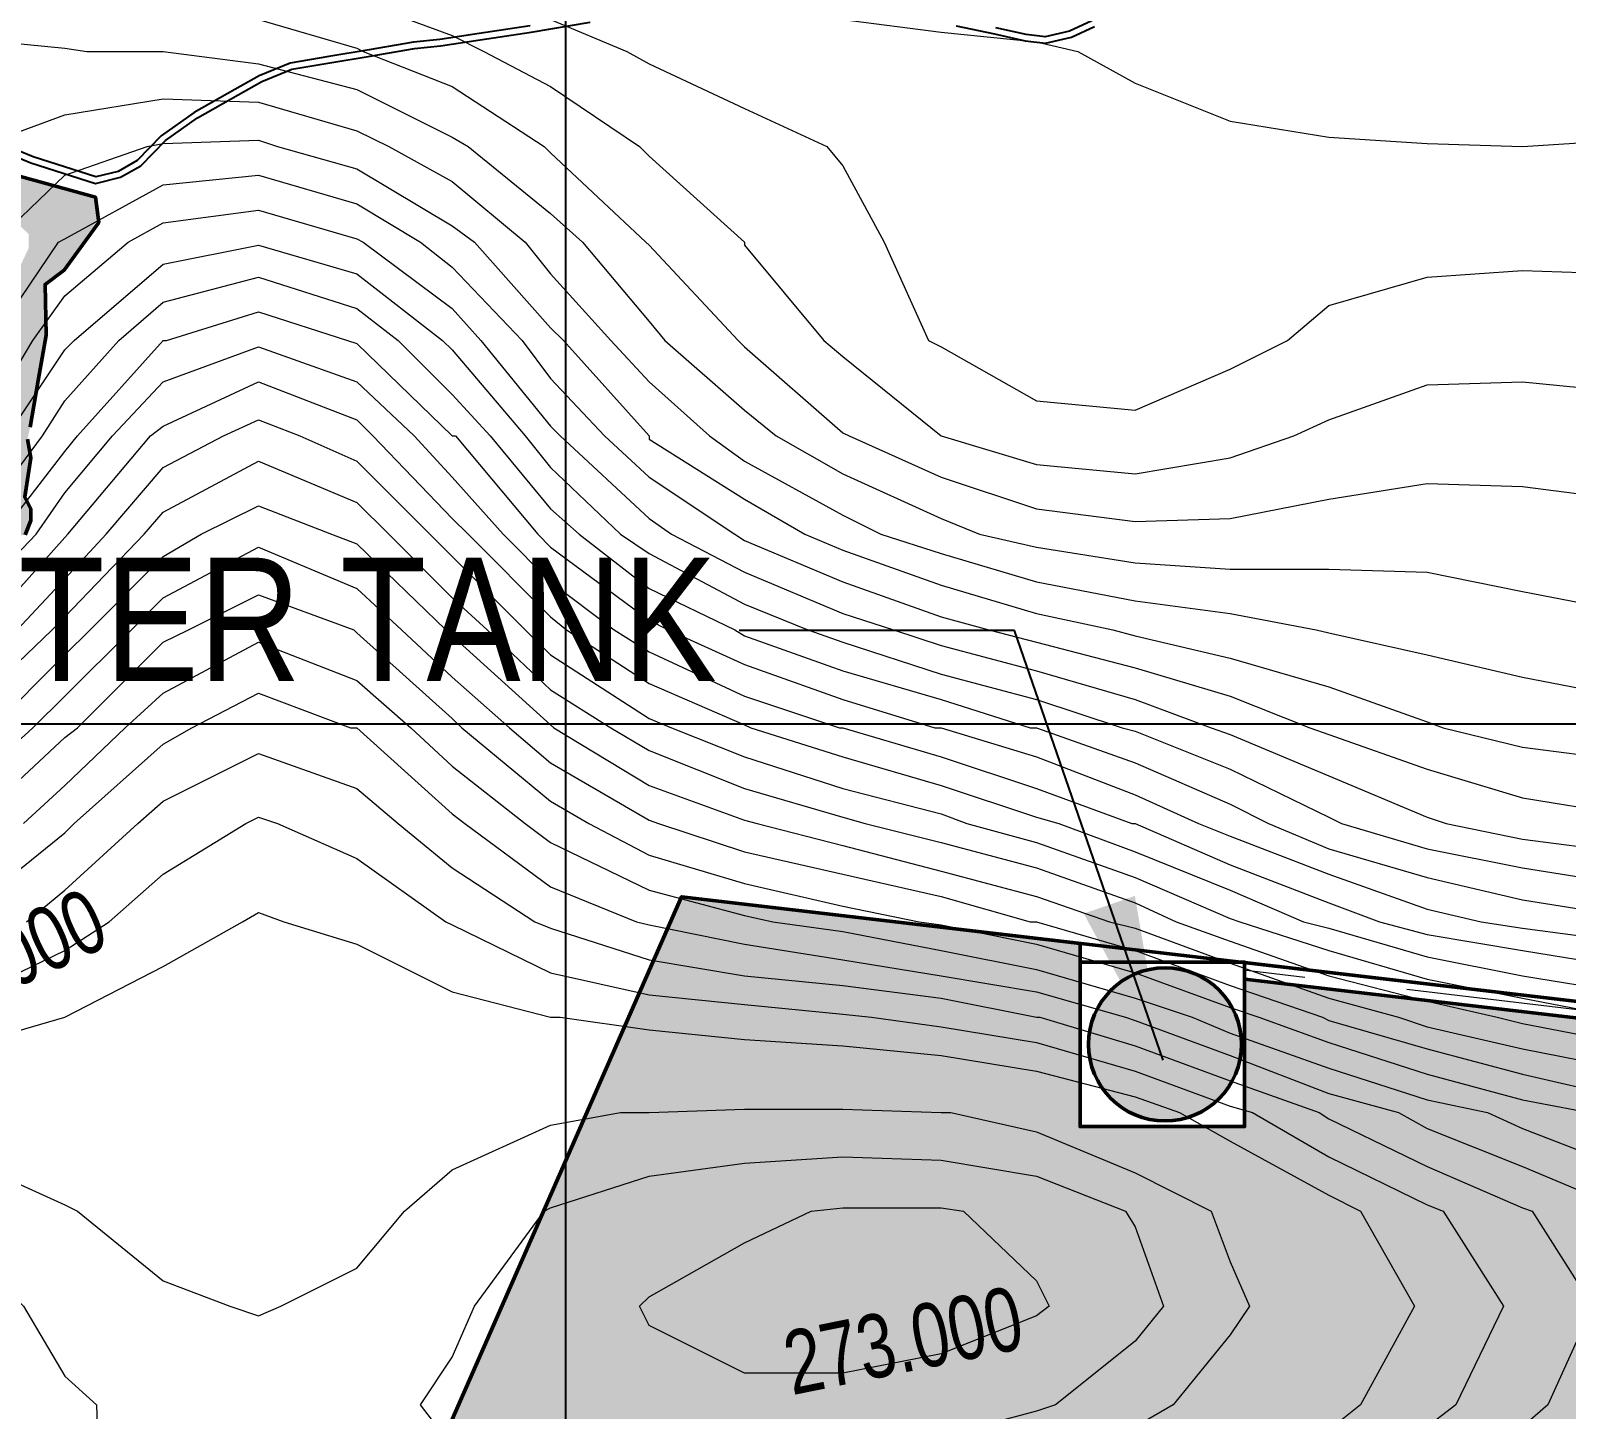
# Model space of a CAD drawing. Header units: metres. Extents: x 199095 to 216734, y 1644234 to 1657008.
# Drawn here: x 204175 to 205109, y 1652083 to 1652921 of the extents above; entities that cross this region are included whole.
import ezdxf
from ezdxf.enums import TextEntityAlignment as Align

# ---------------------------------------------------------------- set-up
doc = ezdxf.new("R2010")
doc.units = ezdxf.units.M
doc.linetypes.add('DASHED', pattern=[0.75, 0.5, -0.25])
for name, color, linetype in [('250 Ac', 10, 'Continuous'), ('C-ANNO-MATC', 7, 'DASHED'), ('CON TXT', 204, 'Continuous'), ('GRID', 7, 'Continuous')]:
    doc.layers.add(name, color=color, linetype=linetype)
doc.layers.add('CONTOURS', color=8, linetype='Continuous', lineweight=9)
doc.layers.add('STREAM', color=141, linetype='Continuous', lineweight=0)
doc.layers.add('Plot hatching', color=7, linetype='Continuous', true_color=0xffffdb)
doc.styles.get("Standard").update_dxf_attribs({"font": 'ARIALN.TTF'})
doc.dimstyles.get("Standard").update_dxf_attribs({"dimtxt": 0.18, "dimasz": 0.18, "dimexe": 0.18, "dimexo": 0.0625, "dimgap": 0.09, "dimtad": 0, "dimtih": 1, "dimtoh": 1, "dimdec": 4, "dimzin": 0, "dimdsep": 46, "dimtxsty": 'Standard', "dimcen": 0.09, "dimadec": 0, "dimazin": 0, "dimtfac": 1, "dimtdec": 4, "dimtofl": 0, "dimtmove": 0, "dimatfit": 3, "dimfxl": 1, "dimtolj": 1, "dimtzin": 0, "dimarcsym": 0})

msp = doc.modelspace()

# ---------------------------------------------------------------- hatches: boundary and pattern name
at = {"layer": 'Plot hatching', "linetype": 'ByBlock'}
h = msp.add_hatch(color=256, dxfattribs=at)
h.dxf.hatch_style = 1
h.paths.add_polyline_path([(205475.5, 1652487.56), (205459.28, 1652477.36), (205443.28, 1652467.29), (205195.89, 1652311.7), (204913, 1652344.79), (204913, 1652255.24), (204813, 1652255.24), (204813, 1652355.24), (204813, 1652366.55), (204570.61, 1652394.9), (204429.41, 1652073.56), (204448.97, 1651868.5), (204437.63, 1651650.14), (204444.15, 1651650.91), (204457.01, 1651653.59), (204459.08, 1651648.38), (204538.97, 1651692.5), (204581, 1651669.86), (204592.97, 1651685.48), (204606.42, 1651700.33), (204618.85, 1651711.63), (204638.22, 1651723.07), (204652.03, 1651729.68), (204667.35, 1651731), (204676.43, 1651733.08), (204691.95, 1651719.05), (204715.87, 1651708.76), (204735.54, 1651698.28), (204762.4, 1651687.62), (204788.35, 1651689.87), (204831.16, 1651686.61), (204862.7, 1651687.96), (204899.26, 1651689.88), (204921.75, 1651687.76), (204936.14, 1651687.96), (204958.72, 1651694.87), (204966.44, 1651696.32), (204978.92, 1651708.52), (204994.19, 1651706.61), (204999.51, 1651712.53), (205029.62, 1651722.07), (205061.99, 1651719.45), (205073.74, 1651719.45), (205104.45, 1651710.03), (205159.45, 1651693.18), (205238.18, 1651669.05), (205263.86, 1651669.05), (205379.23, 1651692.14), (205434.88, 1651697.38), (205443.28, 1651697.38), (205443.28, 1651698.17), (205459.28, 1651699.67), (205475.5, 1651701.2)])
at = {"layer": 'STREAM', "lineweight": 50}
h = msp.add_hatch(color=256, dxfattribs=at)
h.dxf.hatch_style = 1
h.paths.add_polyline_path([(203467.7, 1652575.45), (203526.24, 1652676.78), (203584.5, 1652728.25), (203623.43, 1652756.39), (203666.46, 1652747.61), (203760.08, 1652778.4), (203833.36, 1652807.91), (203917.56, 1652821.31), (204027.99, 1652847.41), (204090.98, 1652847.41), (204144.95, 1652839.11), (204214.27, 1652820.14), (204216.22, 1652804.84), (204195.16, 1652775.76), (204183.57, 1652767.14), (204184.16, 1652736.25), (204179.41, 1652708.8), (204174.48, 1652680.31), (204172.87, 1652673.15), (204174.96, 1652661.62), (204171.23, 1652637.92), (204174.96, 1652630.48), (204174.96, 1652623.6), (204171.42, 1652614.86), (204164.95, 1652614.35), (204159.54, 1652614.35), (204148.7, 1652613.97), (204144.03, 1652613.97), (204157.29, 1652652.69), (204155.24, 1652667.62), (204155.24, 1652694.95), (204159.16, 1652718.65), (204160.66, 1652742.44), (204162.07, 1652764.72), (204173.56, 1652789.18), (204173.56, 1652797.77), (204164.29, 1652806.23), (204153.94, 1652806.73), (204138.99, 1652805.61), (204128.35, 1652802.99), (204121.81, 1652802.99), (204117.7, 1652802.25), (204117.7, 1652809.15), (204110.6, 1652812.14), (204077.25, 1652809.39), (204061.41, 1652807.29), (204053.04, 1652810.28), (204045.66, 1652812.92), (204029.43, 1652812.92), (204012.69, 1652812.92), (203999.84, 1652812.92), (203978.32, 1652804.01), (203965.17, 1652797.44), (203922.04, 1652789.62), (203908.89, 1652789.92), (203908.89, 1652797.39), (203897.54, 1652796.19), (203884.38, 1652788.73), (203874.1, 1652782.89), (203858.38, 1652780.07), (203833.36, 1652775.57), (203797.65, 1652765.11), (203751.02, 1652748.09), (203724.72, 1652734.05), (203693.87, 1652726.86), (203682.21, 1652726.86), (203667.56, 1652717.9), (203661.31, 1652714.07), (203652.02, 1652714.91), (203645.45, 1652703.56), (203623.63, 1652684.15), (203615.53, 1652672.42), (203610.15, 1652662.87), (203603.87, 1652649.43), (203584.75, 1652637.18), (203572.49, 1652633.9), (203556.65, 1652624.64), (203547.39, 1652613.29), (203518.63, 1652585.42), (203504.88, 1652572.28), (203497.11, 1652566.9), (203485.41, 1652567.09), (203475.72, 1652566.61), (203469.15, 1652569.23)])
h = msp.add_hatch(color=256, dxfattribs=at)
h.dxf.hatch_style = 1
edge = h.paths.add_edge_path()
edge.add_arc((204864.67, 1652305.18), 46.52, 0, 360)

# ---------------------------------------------------------------- linework, layer by layer
at = {"flags": 128}
for points in [[(204147.5, 1652852.27), (204174.97, 1652841.07), (204214.26, 1652828.43), (204229.48, 1652832.24), (204241.89, 1652839.27), (204256.75, 1652854.57), (204276.25, 1652868.4), (204300.91, 1652882.31), (204315.36, 1652890.46), (204333.72, 1652897.97), (204356.71, 1652901.82), (204381.23, 1652905.94), (204408.19, 1652910.46), (204424.08, 1652912.2), (204448.15, 1652915.79), (204479.21, 1652920.5), (204515.12, 1652926.59)], [(204478.6, 1652924.29), (204447.58, 1652919.58), (204423.59, 1652916.01), (204407.66, 1652914.27), (204380.6, 1652909.73), (204356.07, 1652905.61), (204332.66, 1652901.68), (204313.69, 1652893.93), (204299.02, 1652885.66), (204274.2, 1652871.65), (204254.24, 1652857.5), (204239.52, 1652842.34), (204228.04, 1652835.84), (204214.39, 1652832.42), (204176.28, 1652844.68), (204149, 1652855.81)], [(204737.64, 1652924.32), (204760.86, 1652919.36), (204779.59, 1652915.26), (204791.96, 1652913.69), (204807.81, 1652917.35), (204821.8, 1652923.9)], [(204820.09, 1652927.34), (204806.55, 1652921), (204791.76, 1652917.59), (204780.24, 1652919.05), (204761.67, 1652923.11)]]:
    msp.add_lwpolyline(points, dxfattribs=at)
at = {"lineweight": 20, "flags": 128}
for points in [[(204478.6, 1652924.29), (204447.58, 1652919.58), (204423.59, 1652916.01), (204407.66, 1652914.27), (204380.6, 1652909.73), (204356.07, 1652905.61), (204332.66, 1652901.68), (204313.69, 1652893.93), (204299.02, 1652885.66), (204274.2, 1652871.65), (204254.24, 1652857.5), (204239.52, 1652842.34), (204228.04, 1652835.84), (204214.39, 1652832.42), (204176.28, 1652844.68), (204149, 1652855.81)], [(204820.09, 1652927.34), (204806.55, 1652921), (204791.76, 1652917.59), (204780.24, 1652919.05), (204761.67, 1652923.11)]]:
    msp.add_lwpolyline(points, dxfattribs=at)
at = {"linetype": 'ByBlock', "lineweight": 50, "flags": 128}
msp.add_lwpolyline([(205820.36, 1652808.36), (205585.2, 1652568.37), (205193.55, 1652322.05), (204570.61, 1652394.9), (204429.41, 1652073.56), (204448.97, 1651868.5), (204437.63, 1651650.14), (204444.15, 1651650.91), (204457.01, 1651653.59), (204459.08, 1651648.38), (204538.97, 1651692.5), (204581, 1651669.86)], dxfattribs=at)
at = {"layer": '250 Ac', "linetype": 'ByBlock', "lineweight": 50, "flags": 128}
for points in [[(205820.36, 1652808.36), (205820.36, 1652808.36), (205585.2, 1652568.37), (205193.55, 1652322.05), (204570.61, 1652394.9), (204429.41, 1652073.56), (204448.97, 1651868.5), (204437.63, 1651650.14), (204444.15, 1651650.91), (204457.01, 1651653.59), (204459.08, 1651648.38), (204538.97, 1651692.5), (204581, 1651669.86), (204615.75, 1651651.13), (204751.46, 1651578.01), (204752.39, 1651577.79), (204717.28, 1651517.54), (204706.94, 1651439.38), (204702.08, 1651418.22), (204674.84, 1651306.85), (204676.1, 1651242.53), (204671.17, 1651228.99), (205409.28, 1651228.99)], [(205193.55, 1652322.05), (204570.61, 1652394.9), (204429.41, 1652073.56)], [(205195.89, 1652311.7), (204913, 1652344.79), (204913, 1652255.24), (204813, 1652255.24), (204813, 1652355.24), (204813, 1652366.55), (204570.61, 1652394.9), (204429.41, 1652073.56)]]:
    msp.add_lwpolyline(points, dxfattribs=at)
for points in [[(205459.28, 1652477.36), (205459.28, 1652489.17), (205193.55, 1652322.05), (204913, 1652354.86), (204913, 1652344.79), (205195.89, 1652311.7)], [(204813, 1652255.24), (204913, 1652255.24), (204913, 1652355.24), (204813, 1652355.24)]]:
    msp.add_lwpolyline(points, close=True, dxfattribs=at)
at = {"layer": 'C-ANNO-MATC', "lineweight": 9, "ltscale": 250, "flags": 128}
msp.add_lwpolyline([(205461.94, 1652484.94), (205194.72, 1652316.87), (204912.42, 1652350.28)], dxfattribs=at)
at = {"layer": 'CONTOURS', "flags": 128}
for points in [[(204166.53, 1653086.5), (204195.5, 1653061.38), (204255.38, 1653028.5), (204257.31, 1653026.62), (204313.33, 1653011.12), (204373.2, 1652997.62), (204431.14, 1652986), (204491.02, 1652970.62), (204498.75, 1652968.62), (204550.89, 1652953.25), (204608.84, 1652937.75), (204668.72, 1652928.12), (204728.59, 1652920.38), (204786.53, 1652914.62), (204811.66, 1652908.75), (204846.42, 1652889.5), (204904.36, 1652866.25), (204964.23, 1652856.62), (205024.11, 1652852.75), (205082.06, 1652850.88), (205141.94, 1652854.75)], [(204135.62, 1652966.75), (204195.5, 1652945.5), (204255.38, 1652937.75), (204313.33, 1652928.12), (204373.2, 1652910.75), (204377.06, 1652908.75), (204431.14, 1652887.5), (204487.16, 1652850.88), (204491.02, 1652847), (204548.97, 1652792.88), (204550.89, 1652791), (204604.98, 1652733), (204608.84, 1652729.12), (204668.72, 1652677), (204672.58, 1652675.12), (204728.59, 1652650), (204786.53, 1652630.75), (204846.42, 1652623), (204904.36, 1652624.88), (204964.23, 1652636.5), (205024.11, 1652646.12), (205082.06, 1652644.25), (205141.94, 1652636.5)], [(204373.2, 1652939.62), (204431.14, 1652918.5), (204450.45, 1652908.75), (204491.02, 1652887.5), (204545.09, 1652850.88), (204550.89, 1652845), (204608.84, 1652792.88), (204608.84, 1652791), (204657.12, 1652733), (204668.72, 1652723.38), (204728.59, 1652675.12), (204728.59, 1652675.12), (204786.53, 1652657.75), (204846.42, 1652652), (204904.36, 1652661.62), (204942.98, 1652675.12), (204964.23, 1652684.75), (205024.11, 1652706), (205082.06, 1652708), (205141.94, 1652702.12)], [(204491.02, 1652928.12), (204537.38, 1652908.75), (204550.89, 1652901.12), (204608.84, 1652874), (204659.06, 1652850.88), (204668.72, 1652839.25), (204693.83, 1652792.88), (204720.88, 1652733), (204728.59, 1652729.12), (204786.53, 1652696.38), (204846.42, 1652690.62), (204904.36, 1652715.62), (204939.12, 1652733), (204964.23, 1652754.25), (205024.11, 1652771.62), (205082.06, 1652775.5), (205141.94, 1652773.62)], [(204135.62, 1652916.5), (204195.5, 1652910.75), (204209.02, 1652908.75), (204255.38, 1652908.75), (204313.33, 1652901.12), (204373.2, 1652885.62), (204431.14, 1652856.62), (204440.8, 1652850.88), (204491.02, 1652810.25), (204510.33, 1652792.88), (204550.89, 1652744.62), (204560.55, 1652733), (204608.84, 1652690.62), (204628.16, 1652675.12), (204668.72, 1652652), (204728.59, 1652624.88), (204751.77, 1652615.25), (204786.53, 1652607.5), (204846.42, 1652597.88), (204904.36, 1652594), (204964.23, 1652594), (205024.11, 1652592.12), (205082.06, 1652580.5), (205141.94, 1652568.88)], [(204143.34, 1652850.88), (204195.5, 1652870.12), (204255.38, 1652879.88), (204313.33, 1652877.88), (204373.2, 1652860.5), (204392.52, 1652850.88), (204431.14, 1652829.62), (204475.56, 1652792.88), (204491.02, 1652773.62), (204527.72, 1652733), (204550.89, 1652708), (204587.59, 1652675.12), (204608.84, 1652659.62), (204668.72, 1652626.88), (204691.89, 1652615.25), (204728.59, 1652603.62), (204786.53, 1652586.25), (204846.42, 1652574.75), (204904.36, 1652567), (204956.52, 1652557.25), (204964.23, 1652555.38), (205024.11, 1652541.88), (205082.06, 1652528.38), (205141.94, 1652516.75)], [(204153, 1652792.88), (204195.5, 1652833.5), (204245.72, 1652850.88), (204255.38, 1652852.75), (204313.33, 1652854.75), (204324.91, 1652850.88), (204373.2, 1652837.38), (204431.14, 1652802.62), (204444.66, 1652792.88), (204491.02, 1652740.75), (204498.75, 1652733), (204550.89, 1652675.12), (204550.89, 1652673.12), (204608.84, 1652636.5), (204645.55, 1652615.25), (204668.72, 1652605.62), (204728.59, 1652584.38), (204786.53, 1652567), (204832.89, 1652557.25), (204846.42, 1652553.5), (204904.36, 1652539.88), (204964.23, 1652522.5), (205024.11, 1652501.25), (205033.77, 1652497.5), (205082.06, 1652485.88), (205141.94, 1652478.12)], [(204151.08, 1652733), (204191.64, 1652792.88), (204195.5, 1652794.88), (204255.38, 1652827.62), (204313.33, 1652833.5), (204373.2, 1652816.12), (204411.83, 1652792.88), (204431.14, 1652777.5), (204473.64, 1652733), (204491.02, 1652709.88), (204523.86, 1652675.12), (204550.89, 1652650), (204603.05, 1652615.25), (204608.84, 1652611.38), (204668.72, 1652586.25), (204728.59, 1652565), (204757.56, 1652557.25), (204786.53, 1652549.62), (204846.42, 1652534.12), (204904.36, 1652516.75), (204952.64, 1652497.5), (204964.23, 1652493.62), (205024.11, 1652472.38), (205082.06, 1652455), (205141.94, 1652445.25)], [(204141.42, 1652675.12), (204176.19, 1652733), (204195.5, 1652760.12), (204234.12, 1652792.88), (204255.38, 1652804.5), (204313.33, 1652812.25), (204373.2, 1652794.88), (204377.06, 1652792.88), (204431.14, 1652752.38), (204448.53, 1652733), (204491.02, 1652680.88), (204496.81, 1652675.12), (204550.89, 1652624.88), (204564.42, 1652615.25), (204608.84, 1652592.12), (204668.72, 1652567), (204699.62, 1652557.25), (204728.59, 1652547.62), (204786.53, 1652532.25), (204846.42, 1652514.88), (204892.77, 1652497.5), (204904.36, 1652493.62), (204964.23, 1652468.5), (205024.11, 1652443.38), (205035.7, 1652439.5), (205082.06, 1652429.88), (205141.94, 1652422.12)], [(204160.73, 1652675.12), (204195.5, 1652727.25), (204201.3, 1652733), (204255.38, 1652779.38), (204313.33, 1652791), (204373.2, 1652773.62), (204425.34, 1652733), (204431.14, 1652727.25), (204475.56, 1652675.12), (204491.02, 1652655.75), (204533.52, 1652615.25), (204550.89, 1652603.62), (204608.84, 1652572.75), (204647.47, 1652557.25), (204668.72, 1652549.62), (204728.59, 1652530.25), (204786.53, 1652514.88), (204838.69, 1652497.5), (204846.42, 1652495.5), (204904.36, 1652472.38), (204964.23, 1652443.38), (204971.97, 1652439.5), (205024.11, 1652424), (205082.06, 1652412.5), (205141.94, 1652402.88)], [(204137.56, 1652615.25), (204181.98, 1652675.12), (204195.5, 1652696.38), (204228.33, 1652733), (204255.38, 1652756.25), (204313.33, 1652771.62), (204373.2, 1652752.38), (204398.31, 1652733), (204431.14, 1652700.25), (204454.33, 1652675.12), (204491.02, 1652630.75), (204508.41, 1652615.25), (204550.89, 1652582.38), (204603.05, 1652557.25), (204608.84, 1652553.5), (204668.72, 1652532.25), (204728.59, 1652514.88), (204782.67, 1652497.5), (204786.53, 1652497.5), (204846.42, 1652476.25), (204904.36, 1652451.12), (204927.53, 1652439.5), (204964.23, 1652424), (205024.11, 1652406.62), (205082.06, 1652393.12), (205141.94, 1652383.5)], [(204156.88, 1652615.25), (204195.5, 1652665.5), (204203.22, 1652675.12), (204255.38, 1652733), (204257.31, 1652733), (204313.33, 1652750.38), (204367.41, 1652733), (204373.2, 1652731.12), (204431.14, 1652675.12), (204433.08, 1652675.12), (204483.3, 1652615.25), (204491.02, 1652607.5), (204550.89, 1652563.12), (204562.48, 1652557.25), (204608.84, 1652536.12), (204668.72, 1652514.88), (204724.73, 1652497.5), (204728.59, 1652497.5), (204786.53, 1652480), (204846.42, 1652456.88), (204885.05, 1652439.5), (204904.36, 1652431.75), (204964.23, 1652408.62), (205024.11, 1652387.38), (205056.95, 1652379.62), (205082.06, 1652375.75), (205141.94, 1652368)], [(204135.62, 1652570.88), (204178.11, 1652615.25), (204195.5, 1652640.38), (204224.47, 1652675.12), (204255.38, 1652708), (204313.33, 1652729.12), (204373.2, 1652708), (204407.97, 1652675.12), (204431.14, 1652650), (204462.05, 1652615.25), (204491.02, 1652586.25), (204529.66, 1652557.25), (204550.89, 1652543.75), (204608.84, 1652516.75), (204666.78, 1652497.5), (204668.72, 1652497.5), (204728.59, 1652480), (204786.53, 1652460.75), (204844.48, 1652439.5), (204846.42, 1652439.5), (204904.36, 1652414.38), (204964.23, 1652391.25), (204995.14, 1652379.62), (205024.11, 1652371.88), (205082.06, 1652362.25), (205141.94, 1652352.62)], [(204145.28, 1652557.25), (204195.5, 1652613.38), (204197.44, 1652615.25), (204247.66, 1652675.12), (204255.38, 1652680.88), (204313.33, 1652708), (204373.2, 1652684.75), (204382.86, 1652675.12), (204431.14, 1652624.88), (204440.8, 1652615.25), (204491.02, 1652565), (204500.67, 1652557.25), (204550.89, 1652524.5), (204608.84, 1652499.38), (204612.7, 1652497.5), (204668.72, 1652480), (204728.59, 1652462.62), (204786.53, 1652443.38), (204800.06, 1652439.5), (204846.42, 1652422.12), (204904.36, 1652399), (204948.78, 1652379.62), (204964.23, 1652375.75), (205024.11, 1652358.38), (205082.06, 1652346.75), (205141.94, 1652337.12)], [(204166.53, 1652557.25), (204195.5, 1652588.25), (204220.61, 1652615.25), (204255.38, 1652655.75), (204292.08, 1652675.12), (204313.33, 1652684.75), (204338.44, 1652675.12), (204373.2, 1652659.62), (204417.62, 1652615.25), (204431.14, 1652601.75), (204475.56, 1652557.25), (204491.02, 1652541.88), (204550.89, 1652503.25), (204564.42, 1652497.5), (204608.84, 1652480), (204668.72, 1652460.75), (204728.59, 1652445.25), (204744.05, 1652439.5), (204786.53, 1652427.88), (204846.42, 1652406.62), (204904.36, 1652381.62), (204910.16, 1652379.62), (204964.23, 1652362.25), (205024.11, 1652344.88), (205082.06, 1652333.25), (205141.94, 1652321.75)], [(204135.62, 1652507.12), (204187.78, 1652557.25), (204195.5, 1652565), (204243.78, 1652615.25), (204255.38, 1652628.75), (204313.33, 1652659.62), (204373.2, 1652634.5), (204392.52, 1652615.25), (204431.14, 1652576.62), (204452.39, 1652557.25), (204491.02, 1652520.62), (204527.72, 1652497.5), (204550.89, 1652483.88), (204608.84, 1652460.75), (204668.72, 1652443.38), (204682.23, 1652439.5), (204728.59, 1652427.88), (204786.53, 1652412.5), (204846.42, 1652391.25), (204871.53, 1652379.62), (204904.36, 1652368), (204964.23, 1652346.75), (205024.11, 1652331.38), (205066.61, 1652321.75), (205082.06, 1652317.88), (205141.94, 1652306.25)], [(204151.08, 1652497.5), (204195.5, 1652541.88), (204210.95, 1652557.25), (204255.38, 1652601.75), (204278.55, 1652615.25), (204313.33, 1652632.62), (204357.75, 1652615.25), (204373.2, 1652609.5), (204427.28, 1652557.25), (204431.14, 1652553.5), (204491.02, 1652499.38), (204492.95, 1652497.5), (204550.89, 1652462.62), (204608.84, 1652441.5), (204616.56, 1652439.5), (204668.72, 1652426), (204728.59, 1652410.5), (204786.53, 1652395.12), (204830.97, 1652379.62), (204846.42, 1652375.75), (204904.36, 1652354.5), (204964.23, 1652333.25), (205006.73, 1652321.75), (205024.11, 1652315.88), (205082.06, 1652302.38), (205141.94, 1652290.75)], [(204135.62, 1652460.75), (204176.19, 1652497.5), (204195.5, 1652516.75), (204236.06, 1652557.25), (204255.38, 1652576.62), (204313.33, 1652607.5), (204373.2, 1652582.38), (204400.23, 1652557.25), (204431.14, 1652528.38), (204465.91, 1652497.5), (204491.02, 1652476.25), (204550.89, 1652441.5), (204556.69, 1652439.5), (204608.84, 1652422.12), (204668.72, 1652408.62), (204728.59, 1652395.12), (204782.67, 1652379.62), (204786.53, 1652379.62), (204846.42, 1652362.25), (204904.36, 1652341), (204960.38, 1652321.75), (204964.23, 1652319.75), (205024.11, 1652302.38), (205082.06, 1652287), (205141.94, 1652273.38)], [(204139.48, 1652439.5), (204195.5, 1652491.62), (204203.22, 1652497.5), (204255.38, 1652549.62), (204270.83, 1652557.25), (204313.33, 1652578.5), (204371.27, 1652557.25), (204373.2, 1652555.38), (204431.14, 1652503.25), (204436.94, 1652497.5), (204491.02, 1652453), (204514.2, 1652439.5), (204550.89, 1652420.25), (204608.84, 1652402.88), (204668.72, 1652389.25), (204715.08, 1652379.62), (204728.59, 1652377.75), (204786.53, 1652366.12), (204846.42, 1652348.75), (204904.36, 1652327.5), (204921.75, 1652321.75), (204964.23, 1652306.25), (205024.11, 1652287), (205082.06, 1652271.5), (205122.62, 1652263.75)], [(204170.39, 1652439.5), (204195.5, 1652462.62), (204232.2, 1652497.5), (204255.38, 1652518.62), (204313.33, 1652549.62), (204373.2, 1652526.38), (204406.03, 1652497.5), (204431.14, 1652474.25), (204475.56, 1652439.5), (204491.02, 1652427.88), (204550.89, 1652399), (204608.84, 1652383.5), (204626.22, 1652379.62), (204668.72, 1652373.88), (204728.59, 1652362.25), (204786.53, 1652350.62), (204846.42, 1652333.25), (204881.19, 1652321.75), (204904.36, 1652312), (204964.23, 1652290.75), (205024.11, 1652271.5), (205060.81, 1652263.75), (205082.06, 1652254.12), (205141.94, 1652231)], [(204135.62, 1652385.38), (204195.5, 1652433.75), (204201.3, 1652439.5), (204255.38, 1652487.75), (204272.77, 1652497.5), (204313.33, 1652518.62), (204369.33, 1652497.5), (204373.2, 1652497.5), (204431.14, 1652445.25), (204438.88, 1652439.5), (204491.02, 1652400.88), (204543.17, 1652379.62), (204550.89, 1652377.75), (204608.84, 1652366.12), (204668.72, 1652356.5), (204728.59, 1652346.75), (204786.53, 1652337.12), (204840.62, 1652321.75), (204846.42, 1652319.75), (204904.36, 1652298.5), (204964.23, 1652275.38), (205006.73, 1652263.75), (205024.11, 1652254.12), (205082.06, 1652231), (205141.94, 1652205.88)], [(204172.33, 1652379.62), (204195.5, 1652399), (204239.92, 1652439.5), (204255.38, 1652453), (204313.33, 1652482), (204373.2, 1652460.75), (204398.31, 1652439.5), (204431.14, 1652412.5), (204481.36, 1652379.62), (204491.02, 1652375.75), (204550.89, 1652356.5), (204608.84, 1652346.75), (204668.72, 1652341), (204728.59, 1652333.25), (204786.53, 1652321.75), (204788.47, 1652321.75), (204846.42, 1652304.38), (204904.36, 1652283.12), (204958.44, 1652263.75), (204964.23, 1652259.88), (205024.11, 1652231), (205082.06, 1652205.88), (205087.86, 1652203.88), (205124.55, 1652146), (205097.52, 1652086.12), (205082.06, 1652072.62)], [(204135.62, 1652333.25), (204195.5, 1652362.25), (204222.55, 1652379.62), (204255.38, 1652408.62), (204305.59, 1652439.5), (204313.33, 1652443.38), (204324.91, 1652439.5), (204373.2, 1652418.25), (204427.28, 1652379.62), (204431.14, 1652377.75), (204491.02, 1652348.75), (204550.89, 1652335.25), (204608.84, 1652329.38), (204668.72, 1652323.62), (204686.09, 1652321.75), (204728.59, 1652315.88), (204786.53, 1652306.25), (204846.42, 1652288.88), (204904.36, 1652267.62), (204917.88, 1652263.75), (204964.23, 1652236.75), (205024.11, 1652207.75), (205033.77, 1652203.88), (205070.47, 1652146), (205041.5, 1652086.12), (205024.11, 1652072.62)], [(204135.62, 1652304.38), (204195.5, 1652321.75), (204195.5, 1652321.75), (204255.38, 1652352.62), (204303.66, 1652379.62), (204313.33, 1652385.38), (204328.78, 1652379.62), (204373.2, 1652366.12), (204431.14, 1652337.12), (204491.02, 1652321.75), (204496.81, 1652321.75), (204550.89, 1652314), (204608.84, 1652308.12), (204668.72, 1652304.38), (204728.59, 1652298.5), (204786.53, 1652288.88), (204846.42, 1652273.38), (204873.45, 1652263.75), (204904.36, 1652246.38), (204964.23, 1652213.5), (204983.55, 1652203.88), (205016.39, 1652146), (204983.55, 1652086.12), (204964.23, 1652070.62)], [(203229.75, 1652379.62), (203249.06, 1652358.38), (203285.77, 1652321.75), (203308.94, 1652302.38), (203366.89, 1652267.62), (203376.55, 1652263.75), (203426.77, 1652238.62), (203486.64, 1652219.38), (203544.58, 1652209.75), (203604.47, 1652205.88), (203662.41, 1652209.75), (203722.28, 1652217.38), (203782.16, 1652227.12), (203840.11, 1652231), (203899.98, 1652231), (203959.86, 1652227.12), (204017.8, 1652221.25), (204077.67, 1652211.62), (204100.86, 1652203.88), (204135.62, 1652178.75), (204170.39, 1652146), (204195.5, 1652103.5), (204214.81, 1652086.12), (204216.75, 1652028.12)], [(204135.62, 1652234.75), (204195.5, 1652207.75), (204203.22, 1652203.88), (204255.38, 1652161.38), (204295.94, 1652146), (204313.33, 1652140.12), (204326.84, 1652146), (204373.2, 1652169.12), (204402.17, 1652203.88), (204431.14, 1652229), (204491.02, 1652256), (204533.52, 1652263.75), (204550.89, 1652263.75), (204608.84, 1652265.75), (204668.72, 1652265.75), (204728.59, 1652263.75), (204734.39, 1652263.75), (204786.53, 1652252.12), (204846.42, 1652227.12), (204892.77, 1652203.88), (204904.36, 1652173), (204915.95, 1652146), (204904.36, 1652128.62), (204869.59, 1652086.12), (204846.42, 1652072.62)], [(204411.83, 1652086.12), (204431.14, 1652115.12), (204444.66, 1652146), (204487.16, 1652203.88), (204491.02, 1652205.88), (204550.89, 1652225.12), (204608.84, 1652232.88), (204668.72, 1652236.75), (204728.59, 1652234.75), (204786.53, 1652225.12), (204840.62, 1652203.88), (204846.42, 1652194.25), (204863.8, 1652146), (204846.42, 1652124.75), (204798.12, 1652086.12), (204786.53, 1652082.25), (204728.59, 1652066.75), (204668.72, 1652053.25), (204608.84, 1652045.5), (204550.89, 1652035.88), (204491.02, 1652035.88), (204431.14, 1652061), (204411.83, 1652086.12)], [(204545.09, 1652146), (204545.09, 1652146)]]:
    msp.add_lwpolyline(points, dxfattribs=at)
msp.add_lwpolyline([(204550.89, 1652151.75), (204608.84, 1652184.62), (204649.41, 1652203.88), (204668.72, 1652205.88), (204728.59, 1652205.88), (204742.11, 1652203.88), (204786.53, 1652161.38), (204794.27, 1652146), (204786.53, 1652140.12), (204728.59, 1652117), (204668.72, 1652105.38), (204608.84, 1652105.38), (204550.89, 1652134.38), (204545.09, 1652146)], close=True, dxfattribs=at)
at = {"layer": 'GRID'}
for p, q in [((204500, 1656500), (204500, 1646827.99)), ((199594.67, 1652500), (213350, 1652500))]:
    msp.add_line(p, q, dxfattribs=at)
at = {"layer": 'Plot hatching', "linetype": 'ByBlock', "flags": 128}
for points in [[(205459.28, 1652489.17), (205193.55, 1652322.05), (204882.08, 1652358.47)], [(205459.28, 1652477.36), (205195.89, 1652311.7), (204913, 1652344.79)]]:
    msp.add_lwpolyline(points, dxfattribs=at)
at = {"layer": 'STREAM', "flags": 128}
for points in [[(204147.5, 1652852.27), (204174.97, 1652841.07), (204214.26, 1652828.43), (204229.48, 1652832.24), (204241.89, 1652839.27), (204256.75, 1652854.57), (204276.25, 1652868.4), (204300.91, 1652882.31), (204315.36, 1652890.46), (204333.72, 1652897.97), (204356.71, 1652901.82), (204381.23, 1652905.94), (204408.19, 1652910.46), (204424.08, 1652912.2), (204448.15, 1652915.79), (204479.21, 1652920.5), (204515.12, 1652926.59)], [(204478.6, 1652924.29), (204447.58, 1652919.58), (204423.59, 1652916.01), (204407.66, 1652914.27), (204380.6, 1652909.73), (204356.07, 1652905.61), (204332.66, 1652901.68), (204313.69, 1652893.93), (204299.02, 1652885.66), (204274.2, 1652871.65), (204254.24, 1652857.5), (204239.52, 1652842.34), (204228.04, 1652835.84), (204214.39, 1652832.42), (204176.28, 1652844.68), (204149, 1652855.81)], [(204737.64, 1652924.32), (204760.86, 1652919.36), (204779.59, 1652915.26), (204791.96, 1652913.69), (204807.81, 1652917.35), (204821.8, 1652923.9)], [(204820.09, 1652927.34), (204806.55, 1652921), (204791.76, 1652917.59), (204780.24, 1652919.05), (204761.67, 1652923.11)]]:
    msp.add_lwpolyline(points, dxfattribs=at)
at = {"layer": 'STREAM', "lineweight": 50, "elevation": 270, "flags": 128}
for points in [[(204144.95, 1652839.11), (204214.27, 1652820.14), (204216.22, 1652804.84), (204195.16, 1652775.76), (204183.57, 1652767.14), (204184.16, 1652736.25), (204179.41, 1652708.8), (204174.48, 1652680.31)], [(204172.87, 1652673.15), (204174.96, 1652661.62), (204171.23, 1652637.92), (204174.96, 1652630.48), (204174.96, 1652623.6), (204171.42, 1652614.86)]]:
    msp.add_lwpolyline(points, dxfattribs=at)
at = {"layer": 'STREAM', "lineweight": 50}
for points in [[(204144.95, 1652839.11), (204214.27, 1652820.14), (204216.22, 1652804.84), (204195.16, 1652775.76), (204183.57, 1652767.14), (204184.16, 1652736.25), (204179.41, 1652708.8), (204174.48, 1652680.31)], [(204172.87, 1652673.15), (204174.96, 1652661.62), (204171.23, 1652637.92), (204174.96, 1652630.48), (204174.96, 1652623.6), (204171.42, 1652614.86)]]:
    msp.add_lwpolyline(points, dxfattribs=at)
msp.add_circle((204864.67, 1652305.18), 46.52, dxfattribs=at)

# ---------------------------------------------------------------- texts
at = {"layer": 'CON TXT'}
for s, rotation, width, p, p2 in [('268.000', 24.50658, 0.90121, (204093.12, 1652306.25), (204224.47, 1652366.12)), ('273.000', 11.46883, 0.910589, (204637.81, 1652091.88), (204780.75, 1652120.88))]:
    msp.add_text(s, height=38.677, rotation=rotation, dxfattribs=dict(at, width=width)).set_placement(p, p2, align=Align.FIT)
at = {"layer": 'GRID', "linetype": 'Continuous'}
msp.add_text('WATER TANK', height=75, dxfattribs=at).set_placement((204028.95, 1652525.98, -448))

# ---------------------------------------------------------------- leaders
msp.add_leader([(204863.46, 1652295.55), (204773.13, 1652556.77), (204605.71, 1652556.77)], dimstyle='Standard', override={"dimasz": 100})

doc.saveas('drawing.dxf')
